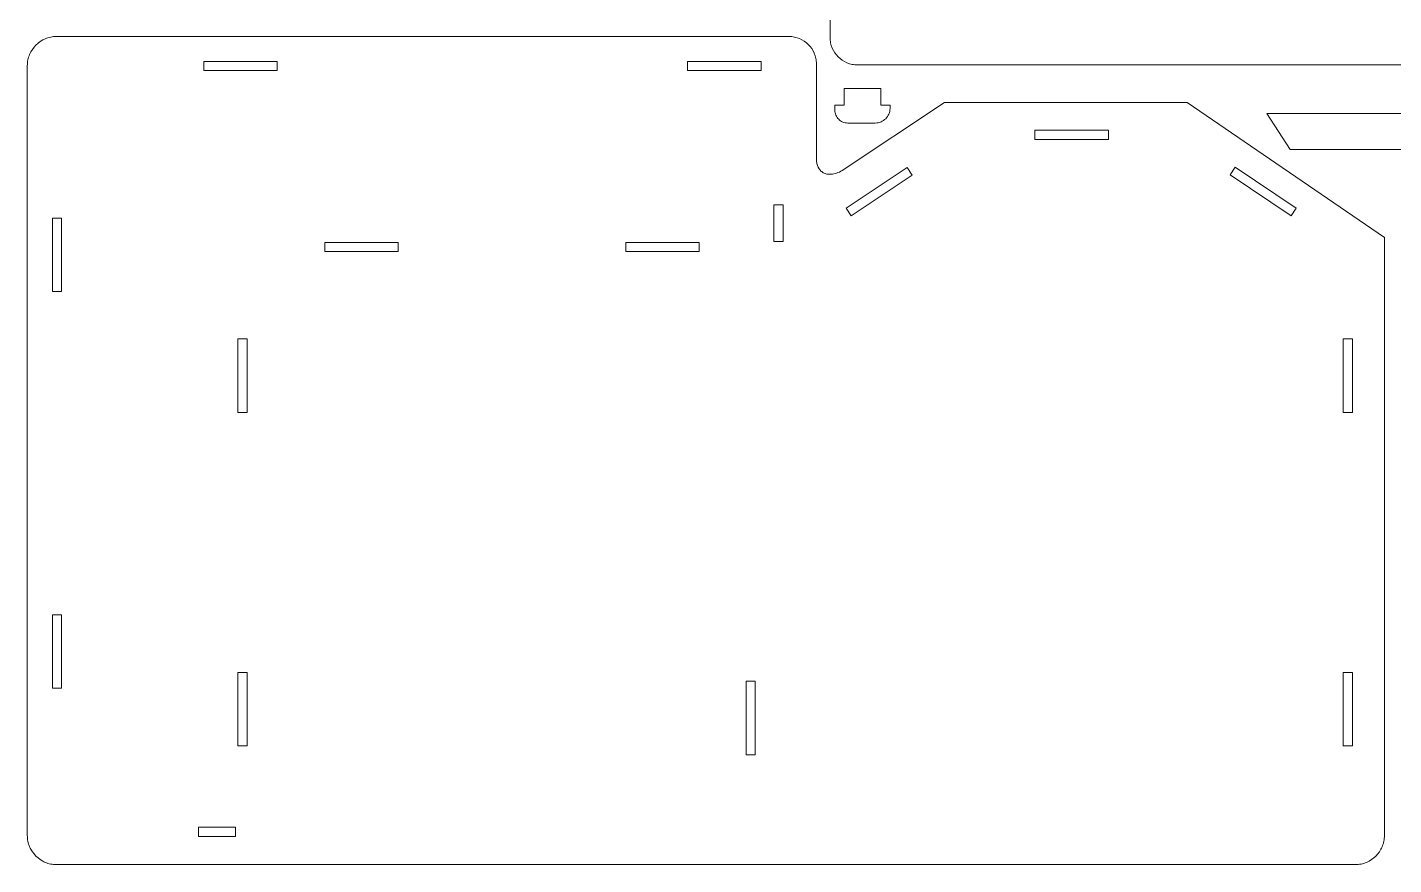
# Model space of a CAD drawing. Header units: millimetres. Extents: x -580 to 580, y -723 to 723.
# Drawn here: x -568.1 to -156.5, y -723.4 to -471.3 of the extents above; entities that cross this region are included whole.
import ezdxf

# ---------------------------------------------------------------- set-up
doc = ezdxf.new("R2010")
doc.units = ezdxf.units.MM
doc.header["$MEASUREMENT"] = 0
doc.layers.add('Camada 1', color=7, linetype='Continuous')

msp = doc.modelspace()

# ---------------------------------------------------------------- linework, layer by layer
at = {"layer": 'Camada 1', "color": 250, "lineweight": 9}
for points, knots in [([(-135.7075, -482.6087), (-135.7075, -482.6087), (-317.969, -482.6087), (-317.969, -482.6087), (-317.969, -482.6087), (-317.969, -482.6087), (-318.3943, -482.5978), (-318.3943, -482.5978), (-318.3943, -482.5978), (-318.3943, -482.5978), (-318.8142, -482.5657), (-318.8142, -482.5657), (-318.8142, -482.5657), (-318.8142, -482.5657), (-319.2282, -482.5127), (-319.2282, -482.5127), (-319.2282, -482.5127), (-319.2282, -482.5127), (-319.6356, -482.4394), (-319.6356, -482.4394), (-319.6356, -482.4394), (-319.6356, -482.4394), (-320.429, -482.2341), (-320.429, -482.2341), (-320.429, -482.2341), (-320.429, -482.2341), (-321.1903, -481.9542), (-321.1903, -481.9542), (-321.1903, -481.9542), (-321.1903, -481.9542), (-321.915, -481.6036), (-321.915, -481.6036), (-321.915, -481.6036), (-321.915, -481.6036), (-322.5991, -481.1868), (-322.5991, -481.1868), (-322.5991, -481.1868), (-322.5991, -481.1868), (-323.2383, -480.7082), (-323.2383, -480.7082), (-323.2383, -480.7082), (-323.2383, -480.7082), (-323.828, -480.1718), (-323.828, -480.1718), (-323.828, -480.1718), (-323.828, -480.1718), (-324.3646, -479.5818), (-324.3646, -479.5818), (-324.3646, -479.5818), (-324.3646, -479.5818), (-324.8433, -478.9428), (-324.8433, -478.9428), (-324.8433, -478.9428), (-324.8433, -478.9428), (-325.26, -478.2586), (-325.26, -478.2586), (-325.26, -478.2586), (-325.26, -478.2586), (-325.6105, -477.5339), (-325.6105, -477.5339), (-325.6105, -477.5339), (-325.6105, -477.5339), (-325.8905, -476.7726), (-325.8905, -476.7726), (-325.8905, -476.7726), (-325.8905, -476.7726), (-326.0958, -475.9791), (-326.0958, -475.9791), (-326.0958, -475.9791), (-326.0958, -475.9791), (-326.1691, -475.5717), (-326.1691, -475.5717), (-326.1691, -475.5717), (-326.1691, -475.5717), (-326.2221, -475.1577), (-326.2221, -475.1577), (-326.2221, -475.1577), (-326.2221, -475.1577), (-326.2543, -474.738), (-326.2543, -474.738), (-326.2543, -474.738), (-326.2543, -474.738), (-326.2651, -474.3127), (-326.2651, -474.3127), (-326.2651, -474.3127), (-326.2651, -474.3127), (-326.2651, -456.4955), (-326.2651, -456.4955), (-326.2651, -456.4955), (-326.2651, -456.4955), (-329.5891, -456.4955), (-329.5891, -456.4955), (-329.5891, -456.4955), (-329.5891, -456.4955), (-329.5891, -445.4324), (-329.5891, -445.4324), (-329.5891, -445.4324), (-329.5891, -445.4324), (-332.3545, -445.4324), (-332.3545, -445.4324), (-332.3545, -445.4324), (-332.3545, -445.4324), (-332.3545, -456.4955), (-332.3545, -456.4955), (-332.3545, -456.4955), (-332.3545, -456.4955), (-340.0918, -456.4955), (-340.0918, -456.4955), (-340.0918, -456.4955), (-340.0918, -456.4955), (-340.0918, -434.3727), (-340.0918, -434.3727), (-340.0918, -434.3727), (-340.0918, -434.3727), (-326.2651, -434.3727), (-326.2651, -434.3727), (-326.2651, -434.3727), (-326.2651, -434.3727), (-326.2651, -356.0745), (-326.2651, -356.0745), (-326.2651, -356.0745), (-326.2651, -356.0745), (-329.5891, -356.0745), (-329.5891, -356.0745), (-329.5891, -356.0745), (-329.5891, -356.0745), (-329.5891, -345.012), (-329.5891, -345.012), (-329.5891, -345.012), (-329.5891, -345.012), (-332.3545, -345.012), (-332.3545, -345.012), (-332.3545, -345.012), (-332.3545, -345.012), (-332.3545, -356.0745), (-332.3545, -356.0745), (-332.3545, -356.0745), (-332.3545, -356.0745), (-340.0918, -356.0745), (-340.0918, -356.0745), (-340.0918, -356.0745), (-340.0918, -356.0745), (-340.0918, -333.9517), (-340.0918, -333.9517), (-340.0918, -333.9517), (-340.0918, -333.9517), (-326.2651, -333.9517), (-326.2651, -333.9517), (-326.2651, -333.9517), (-326.2651, -333.9517), (-326.2651, -302.1346), (-326.2651, -302.1346), (-326.2651, -302.1346), (-326.2651, -302.1346), (-326.2543, -301.7094), (-326.2543, -301.7094), (-326.2543, -301.7094), (-326.2543, -301.7094), (-326.2221, -301.2895), (-326.2221, -301.2895), (-326.2221, -301.2895), (-326.2221, -301.2895), (-326.1691, -300.8757), (-326.1691, -300.8757), (-326.1691, -300.8757), (-326.1691, -300.8757), (-326.0958, -300.4681), (-326.0958, -300.4681), (-326.0958, -300.4681), (-326.0958, -300.4681), (-325.8905, -299.6747), (-325.8905, -299.6747), (-325.8905, -299.6747), (-325.8905, -299.6747), (-325.6105, -298.9135), (-325.6105, -298.9135), (-325.6105, -298.9135), (-325.6105, -298.9135), (-325.26, -298.1887), (-325.26, -298.1887), (-325.26, -298.1887), (-325.26, -298.1887), (-324.8433, -297.5046), (-324.8433, -297.5046), (-324.8433, -297.5046), (-324.8433, -297.5046), (-324.3646, -296.8654), (-324.3646, -296.8654), (-324.3646, -296.8654), (-324.3646, -296.8654), (-323.828, -296.2756), (-323.828, -296.2756), (-323.828, -296.2756), (-323.828, -296.2756), (-323.2383, -295.7391), (-323.2383, -295.7391), (-323.2383, -295.7391), (-323.2383, -295.7391), (-322.5991, -295.2604), (-322.5991, -295.2604), (-322.5991, -295.2604), (-322.5991, -295.2604), (-321.915, -294.8437), (-321.915, -294.8437), (-321.915, -294.8437), (-321.915, -294.8437), (-321.1903, -294.4932), (-321.1903, -294.4932), (-321.1903, -294.4932), (-321.1903, -294.4932), (-320.429, -294.2132), (-320.429, -294.2132), (-320.429, -294.2132), (-320.429, -294.2132), (-319.6356, -294.0079), (-319.6356, -294.0079), (-319.6356, -294.0079), (-319.6356, -294.0079), (-319.2282, -293.9346), (-319.2282, -293.9346), (-319.2282, -293.9346), (-319.2282, -293.9346), (-318.8142, -293.8816), (-318.8142, -293.8816), (-318.8142, -293.8816), (-318.8142, -293.8816), (-318.3943, -293.8495), (-318.3943, -293.8495), (-318.3943, -293.8495), (-318.3943, -293.8495), (-317.969, -293.8386), (-317.969, -293.8386), (-317.969, -293.8386), (-317.969, -293.8386), (49.3201, -293.8386), (49.3201, -293.8386), (49.3201, -293.8386), (49.3201, -293.8386), (49.7453, -293.8495), (49.7453, -293.8495), (49.7453, -293.8495), (49.7453, -293.8495), (50.1651, -293.8816), (50.1651, -293.8816), (50.1651, -293.8816), (50.1651, -293.8816), (50.5791, -293.9346), (50.5791, -293.9346), (50.5791, -293.9346), (50.5791, -293.9346), (50.9865, -294.0079), (50.9865, -294.0079), (50.9865, -294.0079), (50.9865, -294.0079), (51.78, -294.2132), (51.78, -294.2132), (51.78, -294.2132), (51.78, -294.2132), (52.5412, -294.4932), (52.5412, -294.4932), (52.5412, -294.4932), (52.5412, -294.4932), (53.266, -294.8437), (53.266, -294.8437), (53.266, -294.8437), (53.266, -294.8437), (53.9502, -295.2604), (53.9502, -295.2604), (53.9502, -295.2604), (53.9502, -295.2604), (54.5892, -295.7391), (54.5892, -295.7391), (54.5892, -295.7391), (54.5892, -295.7391), (55.1792, -296.2756), (55.1792, -296.2756), (55.1792, -296.2756), (55.1792, -296.2756), (55.7156, -296.8654), (55.7156, -296.8654), (55.7156, -296.8654), (55.7156, -296.8654), (56.1943, -297.5046), (56.1943, -297.5046), (56.1943, -297.5046), (56.1943, -297.5046), (56.611, -298.1887), (56.611, -298.1887), (56.611, -298.1887), (56.611, -298.1887), (56.9615, -298.9135), (56.9615, -298.9135), (56.9615, -298.9135), (56.9615, -298.9135), (57.2415, -299.6747), (57.2415, -299.6747), (57.2415, -299.6747), (57.2415, -299.6747), (57.4468, -300.4681), (57.4468, -300.4681), (57.4468, -300.4681), (57.4468, -300.4681), (57.5201, -300.8757), (57.5201, -300.8757), (57.5201, -300.8757), (57.5201, -300.8757), (57.5731, -301.2895), (57.5731, -301.2895), (57.5731, -301.2895), (57.5731, -301.2895), (57.6052, -301.7094), (57.6052, -301.7094), (57.6052, -301.7094), (57.6052, -301.7094), (57.6161, -302.1346), (57.6161, -302.1346), (57.6161, -302.1346), (57.6161, -302.1346), (57.6161, -333.9517), (57.6161, -333.9517), (57.6161, -333.9517), (57.6161, -333.9517), (68.5857, -333.9517), (68.5857, -333.9517), (68.5857, -333.9517), (68.5857, -333.9517), (68.5857, -356.0745), (68.5857, -356.0745), (68.5857, -356.0745), (68.5857, -356.0745), (57.6161, -356.0745), (57.6161, -356.0745), (57.6161, -356.0745), (57.6161, -356.0745), (57.6161, -434.3727), (57.6161, -434.3727), (57.6161, -434.3727), (57.6161, -434.3727), (68.5857, -434.3727), (68.5857, -434.3727), (68.5857, -434.3727), (68.5857, -434.3727), (68.5857, -456.4955), (68.5857, -456.4955), (68.5857, -456.4955), (68.5857, -456.4955), (57.6161, -456.4955), (57.6161, -456.4955), (57.6161, -456.4955), (57.6161, -456.4955), (57.6161, -474.3127), (57.6161, -474.3127), (57.6161, -474.3127), (57.6161, -474.3127), (57.6052, -474.738), (57.6052, -474.738), (57.6052, -474.738), (57.6052, -474.738), (57.5731, -475.1577), (57.5731, -475.1577), (57.5731, -475.1577), (57.5731, -475.1577), (57.5201, -475.5717), (57.5201, -475.5717), (57.5201, -475.5717), (57.5201, -475.5717), (57.4468, -475.9791), (57.4468, -475.9791), (57.4468, -475.9791), (57.4468, -475.9791), (57.2415, -476.7726), (57.2415, -476.7726), (57.2415, -476.7726), (57.2415, -476.7726), (56.9615, -477.5339), (56.9615, -477.5339), (56.9615, -477.5339), (56.9615, -477.5339), (56.611, -478.2586), (56.611, -478.2586), (56.611, -478.2586), (56.611, -478.2586), (56.1943, -478.9428), (56.1943, -478.9428), (56.1943, -478.9428), (56.1943, -478.9428), (55.7156, -479.5818), (55.7156, -479.5818), (55.7156, -479.5818), (55.7156, -479.5818), (55.1792, -480.1718), (55.1792, -480.1718), (55.1792, -480.1718), (55.1792, -480.1718), (54.5892, -480.7082), (54.5892, -480.7082), (54.5892, -480.7082), (54.5892, -480.7082), (53.9502, -481.1868), (53.9502, -481.1868), (53.9502, -481.1868), (53.9502, -481.1868), (53.266, -481.6036), (53.266, -481.6036), (53.266, -481.6036), (53.266, -481.6036), (52.5412, -481.9542), (52.5412, -481.9542), (52.5412, -481.9542), (52.5412, -481.9542), (51.78, -482.2341), (51.78, -482.2341), (51.78, -482.2341), (51.78, -482.2341), (50.9865, -482.4394), (50.9865, -482.4394), (50.9865, -482.4394), (50.9865, -482.4394), (50.5791, -482.5127), (50.5791, -482.5127), (50.5791, -482.5127), (50.5791, -482.5127), (50.1651, -482.5657), (50.1651, -482.5657), (50.1651, -482.5657), (50.1651, -482.5657), (49.7453, -482.5978), (49.7453, -482.5978), (49.7453, -482.5978), (49.7453, -482.5978), (49.3201, -482.6087), (49.3201, -482.6087), (49.3201, -482.6087), (49.3201, -482.6087), (-135.7075, -482.6087), (-135.7075, -482.6087), (-135.7075, -482.6087), (-135.7075, -482.6087), (-135.7075, -482.6087), (-135.7075, -482.6087)], [0, 0, 0, 0, 0.00900901, 0.00900901, 0.00900901, 0.00900901, 0.01801802, 0.01801802, 0.01801802, 0.01801802, 0.02702703, 0.02702703, 0.02702703, 0.02702703, 0.03603604, 0.03603604, 0.03603604, 0.03603604, 0.04504505, 0.04504505, 0.04504505, 0.04504505, 0.05405405, 0.05405405, 0.05405405, 0.05405405, 0.06306306, 0.06306306, 0.06306306, 0.06306306, 0.07207207, 0.07207207, 0.07207207, 0.07207207, 0.08108108, 0.08108108, 0.08108108, 0.08108108, 0.09009009, 0.09009009, 0.09009009, 0.09009009, 0.0990991, 0.0990991, 0.0990991, 0.0990991, 0.10810811, 0.10810811, 0.10810811, 0.10810811, 0.11711712, 0.11711712, 0.11711712, 0.11711712, 0.12612613, 0.12612613, 0.12612613, 0.12612613, 0.13513514, 0.13513514, 0.13513514, 0.13513514, 0.14414414, 0.14414414, 0.14414414, 0.14414414, 0.15315315, 0.15315315, 0.15315315, 0.15315315, 0.16216216, 0.16216216, 0.16216216, 0.16216216, 0.17117117, 0.17117117, 0.17117117, 0.17117117, 0.18018018, 0.18018018, 0.18018018, 0.18018018, 0.18918919, 0.18918919, 0.18918919, 0.18918919, 0.1981982, 0.1981982, 0.1981982, 0.1981982, 0.20720721, 0.20720721, 0.20720721, 0.20720721, 0.21621622, 0.21621622, 0.21621622, 0.21621622, 0.22522523, 0.22522523, 0.22522523, 0.22522523, 0.23423423, 0.23423423, 0.23423423, 0.23423423, 0.24324324, 0.24324324, 0.24324324, 0.24324324, 0.25225225, 0.25225225, 0.25225225, 0.25225225, 0.26126126, 0.26126126, 0.26126126, 0.26126126, 0.27027027, 0.27027027, 0.27027027, 0.27027027, 0.27927928, 0.27927928, 0.27927928, 0.27927928, 0.28828829, 0.28828829, 0.28828829, 0.28828829, 0.2972973, 0.2972973, 0.2972973, 0.2972973, 0.30630631, 0.30630631, 0.30630631, 0.30630631, 0.31531532, 0.31531532, 0.31531532, 0.31531532, 0.32432432, 0.32432432, 0.32432432, 0.32432432, 0.33333333, 0.33333333, 0.33333333, 0.33333333, 0.34234234, 0.34234234, 0.34234234, 0.34234234, 0.35135135, 0.35135135, 0.35135135, 0.35135135, 0.36036036, 0.36036036, 0.36036036, 0.36036036, 0.36936937, 0.36936937, 0.36936937, 0.36936937, 0.37837838, 0.37837838, 0.37837838, 0.37837838, 0.38738739, 0.38738739, 0.38738739, 0.38738739, 0.3963964, 0.3963964, 0.3963964, 0.3963964, 0.40540541, 0.40540541, 0.40540541, 0.40540541, 0.41441441, 0.41441441, 0.41441441, 0.41441441, 0.42342342, 0.42342342, 0.42342342, 0.42342342, 0.43243243, 0.43243243, 0.43243243, 0.43243243, 0.44144144, 0.44144144, 0.44144144, 0.44144144, 0.45045045, 0.45045045, 0.45045045, 0.45045045, 0.45945946, 0.45945946, 0.45945946, 0.45945946, 0.46846847, 0.46846847, 0.46846847, 0.46846847, 0.47747748, 0.47747748, 0.47747748, 0.47747748, 0.48648649, 0.48648649, 0.48648649, 0.48648649, 0.4954955, 0.4954955, 0.4954955, 0.4954955, 0.5045045, 0.5045045, 0.5045045, 0.5045045, 0.51351351, 0.51351351, 0.51351351, 0.51351351, 0.52252252, 0.52252252, 0.52252252, 0.52252252, 0.53153153, 0.53153153, 0.53153153, 0.53153153, 0.54054054, 0.54054054, 0.54054054, 0.54054054, 0.54954955, 0.54954955, 0.54954955, 0.54954955, 0.55855856, 0.55855856, 0.55855856, 0.55855856, 0.56756757, 0.56756757, 0.56756757, 0.56756757, 0.57657658, 0.57657658, 0.57657658, 0.57657658, 0.58558559, 0.58558559, 0.58558559, 0.58558559, 0.59459459, 0.59459459, 0.59459459, 0.59459459, 0.6036036, 0.6036036, 0.6036036, 0.6036036, 0.61261261, 0.61261261, 0.61261261, 0.61261261, 0.62162162, 0.62162162, 0.62162162, 0.62162162, 0.63063063, 0.63063063, 0.63063063, 0.63063063, 0.63963964, 0.63963964, 0.63963964, 0.63963964, 0.64864865, 0.64864865, 0.64864865, 0.64864865, 0.65765766, 0.65765766, 0.65765766, 0.65765766, 0.66666667, 0.66666667, 0.66666667, 0.66666667, 0.67567568, 0.67567568, 0.67567568, 0.67567568, 0.68468468, 0.68468468, 0.68468468, 0.68468468, 0.69369369, 0.69369369, 0.69369369, 0.69369369, 0.7027027, 0.7027027, 0.7027027, 0.7027027, 0.71171171, 0.71171171, 0.71171171, 0.71171171, 0.72072072, 0.72072072, 0.72072072, 0.72072072, 0.72972973, 0.72972973, 0.72972973, 0.72972973, 0.73873874, 0.73873874, 0.73873874, 0.73873874, 0.74774775, 0.74774775, 0.74774775, 0.74774775, 0.75675676, 0.75675676, 0.75675676, 0.75675676, 0.76576577, 0.76576577, 0.76576577, 0.76576577, 0.77477477, 0.77477477, 0.77477477, 0.77477477, 0.78378378, 0.78378378, 0.78378378, 0.78378378, 0.79279279, 0.79279279, 0.79279279, 0.79279279, 0.8018018, 0.8018018, 0.8018018, 0.8018018, 0.81081081, 0.81081081, 0.81081081, 0.81081081, 0.81981982, 0.81981982, 0.81981982, 0.81981982, 0.82882883, 0.82882883, 0.82882883, 0.82882883, 0.83783784, 0.83783784, 0.83783784, 0.83783784, 0.84684685, 0.84684685, 0.84684685, 0.84684685, 0.85585586, 0.85585586, 0.85585586, 0.85585586, 0.86486486, 0.86486486, 0.86486486, 0.86486486, 0.87387387, 0.87387387, 0.87387387, 0.87387387, 0.88288288, 0.88288288, 0.88288288, 0.88288288, 0.89189189, 0.89189189, 0.89189189, 0.89189189, 0.9009009, 0.9009009, 0.9009009, 0.9009009, 0.90990991, 0.90990991, 0.90990991, 0.90990991, 0.91891892, 0.91891892, 0.91891892, 0.91891892, 0.92792793, 0.92792793, 0.92792793, 0.92792793, 0.93693694, 0.93693694, 0.93693694, 0.93693694, 0.94594595, 0.94594595, 0.94594595, 0.94594595, 0.95495495, 0.95495495, 0.95495495, 0.95495495, 0.96396396, 0.96396396, 0.96396396, 0.96396396, 0.97297297, 0.97297297, 0.97297297, 0.97297297, 0.98198198, 0.98198198, 0.98198198, 0.98198198, 1, 1, 1, 1]), ([(-291.8488, -493.9055), (-291.8488, -493.9055), (-218.682, -493.9055), (-218.682, -493.9055), (-218.682, -493.9055), (-218.682, -493.9055), (-159.2955, -534.5491), (-159.2955, -534.5491), (-159.2955, -534.5491), (-159.2955, -534.5491), (-159.2955, -714.5885), (-159.2955, -714.5885), (-159.2955, -714.5885), (-159.2955, -714.5885), (-159.307, -715.0405), (-159.307, -715.0405), (-159.307, -715.0405), (-159.307, -715.0405), (-159.3412, -715.4868), (-159.3412, -715.4868), (-159.3412, -715.4868), (-159.3412, -715.4868), (-159.3976, -715.9267), (-159.3976, -715.9267), (-159.3976, -715.9267), (-159.3976, -715.9267), (-159.4755, -716.3599), (-159.4755, -716.3599), (-159.4755, -716.3599), (-159.4755, -716.3599), (-159.5744, -716.7856), (-159.5744, -716.7856), (-159.5744, -716.7856), (-159.5744, -716.7856), (-159.6937, -717.2032), (-159.6937, -717.2032), (-159.6937, -717.2032), (-159.6937, -717.2032), (-159.8329, -717.6124), (-159.8329, -717.6124), (-159.8329, -717.6124), (-159.8329, -717.6124), (-159.9914, -718.0124), (-159.9914, -718.0124), (-159.9914, -718.0124), (-159.9914, -718.0124), (-160.1685, -718.4027), (-160.1685, -718.4027), (-160.1685, -718.4027), (-160.1685, -718.4027), (-160.364, -718.7828), (-160.364, -718.7828), (-160.364, -718.7828), (-160.364, -718.7828), (-160.8069, -719.5099), (-160.8069, -719.5099), (-160.8069, -719.5099), (-160.8069, -719.5099), (-161.3158, -720.1892), (-161.3158, -720.1892), (-161.3158, -720.1892), (-161.3158, -720.1892), (-161.886, -720.8163), (-161.886, -720.8163), (-161.886, -720.8163), (-161.886, -720.8163), (-162.513, -721.3865), (-162.513, -721.3865), (-162.513, -721.3865), (-162.513, -721.3865), (-163.1924, -721.8954), (-163.1924, -721.8954), (-163.1924, -721.8954), (-163.1924, -721.8954), (-163.9196, -722.3383), (-163.9196, -722.3383), (-163.9196, -722.3383), (-163.9196, -722.3383), (-164.2997, -722.5336), (-164.2997, -722.5336), (-164.2997, -722.5336), (-164.2997, -722.5336), (-164.6901, -722.7109), (-164.6901, -722.7109), (-164.6901, -722.7109), (-164.6901, -722.7109), (-165.09, -722.8693), (-165.09, -722.8693), (-165.09, -722.8693), (-165.09, -722.8693), (-165.4992, -723.0085), (-165.4992, -723.0085), (-165.4992, -723.0085), (-165.4992, -723.0085), (-165.917, -723.1278), (-165.917, -723.1278), (-165.917, -723.1278), (-165.917, -723.1278), (-166.3427, -723.2267), (-166.3427, -723.2267), (-166.3427, -723.2267), (-166.3427, -723.2267), (-166.7759, -723.3046), (-166.7759, -723.3046), (-166.7759, -723.3046), (-166.7759, -723.3046), (-167.2158, -723.3609), (-167.2158, -723.3609), (-167.2158, -723.3609), (-167.2158, -723.3609), (-167.6622, -723.3951), (-167.6622, -723.3951), (-167.6622, -723.3951), (-167.6622, -723.3951), (-168.1142, -723.4066), (-168.1142, -723.4066), (-168.1142, -723.4066), (-168.1142, -723.4066), (-559.235, -723.4066), (-559.235, -723.4066), (-559.235, -723.4066), (-559.235, -723.4066), (-559.6871, -723.3951), (-559.6871, -723.3951), (-559.6871, -723.3951), (-559.6871, -723.3951), (-560.1334, -723.3609), (-560.1334, -723.3609), (-560.1334, -723.3609), (-560.1334, -723.3609), (-560.5734, -723.3046), (-560.5734, -723.3046), (-560.5734, -723.3046), (-560.5734, -723.3046), (-561.0067, -723.2267), (-561.0067, -723.2267), (-561.0067, -723.2267), (-561.0067, -723.2267), (-561.4323, -723.1278), (-561.4323, -723.1278), (-561.4323, -723.1278), (-561.4323, -723.1278), (-561.8501, -723.0085), (-561.8501, -723.0085), (-561.8501, -723.0085), (-561.8501, -723.0085), (-562.2592, -722.8693), (-562.2592, -722.8693), (-562.2592, -722.8693), (-562.2592, -722.8693), (-562.6593, -722.7109), (-562.6593, -722.7109), (-562.6593, -722.7109), (-562.6593, -722.7109), (-563.0496, -722.5336), (-563.0496, -722.5336), (-563.0496, -722.5336), (-563.0496, -722.5336), (-563.4297, -722.3383), (-563.4297, -722.3383), (-563.4297, -722.3383), (-563.4297, -722.3383), (-564.1569, -721.8954), (-564.1569, -721.8954), (-564.1569, -721.8954), (-564.1569, -721.8954), (-564.8363, -721.3865), (-564.8363, -721.3865), (-564.8363, -721.3865), (-564.8363, -721.3865), (-565.4633, -720.8163), (-565.4633, -720.8163), (-565.4633, -720.8163), (-565.4633, -720.8163), (-566.0336, -720.1892), (-566.0336, -720.1892), (-566.0336, -720.1892), (-566.0336, -720.1892), (-566.5424, -719.5099), (-566.5424, -719.5099), (-566.5424, -719.5099), (-566.5424, -719.5099), (-566.9854, -718.7828), (-566.9854, -718.7828), (-566.9854, -718.7828), (-566.9854, -718.7828), (-567.1808, -718.4027), (-567.1808, -718.4027), (-567.1808, -718.4027), (-567.1808, -718.4027), (-567.3579, -718.0124), (-567.3579, -718.0124), (-567.3579, -718.0124), (-567.3579, -718.0124), (-567.5165, -717.6124), (-567.5165, -717.6124), (-567.5165, -717.6124), (-567.5165, -717.6124), (-567.6556, -717.2032), (-567.6556, -717.2032), (-567.6556, -717.2032), (-567.6556, -717.2032), (-567.7749, -716.7856), (-567.7749, -716.7856), (-567.7749, -716.7856), (-567.7749, -716.7856), (-567.8739, -716.3599), (-567.8739, -716.3599), (-567.8739, -716.3599), (-567.8739, -716.3599), (-567.9517, -715.9267), (-567.9517, -715.9267), (-567.9517, -715.9267), (-567.9517, -715.9267), (-568.0081, -715.4868), (-568.0081, -715.4868), (-568.0081, -715.4868), (-568.0081, -715.4868), (-568.0423, -715.0405), (-568.0423, -715.0405), (-568.0423, -715.0405), (-568.0423, -715.0405), (-568.0538, -714.5885), (-568.0538, -714.5885), (-568.0538, -714.5885), (-568.0538, -714.5885), (-568.0538, -482.8481), (-568.0538, -482.8481), (-568.0538, -482.8481), (-568.0538, -482.8481), (-568.0423, -482.3961), (-568.0423, -482.3961), (-568.0423, -482.3961), (-568.0423, -482.3961), (-568.0081, -481.9496), (-568.0081, -481.9496), (-568.0081, -481.9496), (-568.0081, -481.9496), (-567.9517, -481.5095), (-567.9517, -481.5095), (-567.9517, -481.5095), (-567.9517, -481.5095), (-567.8739, -481.0764), (-567.8739, -481.0764), (-567.8739, -481.0764), (-567.8739, -481.0764), (-567.7749, -480.6507), (-567.7749, -480.6507), (-567.7749, -480.6507), (-567.7749, -480.6507), (-567.6556, -480.2329), (-567.6556, -480.2329), (-567.6556, -480.2329), (-567.6556, -480.2329), (-567.5165, -479.8237), (-567.5165, -479.8237), (-567.5165, -479.8237), (-567.5165, -479.8237), (-567.3579, -479.4236), (-567.3579, -479.4236), (-567.3579, -479.4236), (-567.3579, -479.4236), (-567.1808, -479.0332), (-567.1808, -479.0332), (-567.1808, -479.0332), (-567.1808, -479.0332), (-566.9854, -478.6532), (-566.9854, -478.6532), (-566.9854, -478.6532), (-566.9854, -478.6532), (-566.5424, -477.9259), (-566.5424, -477.9259), (-566.5424, -477.9259), (-566.5424, -477.9259), (-566.0336, -477.2465), (-566.0336, -477.2465), (-566.0336, -477.2465), (-566.0336, -477.2465), (-565.4633, -476.6194), (-565.4633, -476.6194), (-565.4633, -476.6194), (-565.4633, -476.6194), (-564.8363, -476.0491), (-564.8363, -476.0491), (-564.8363, -476.0491), (-564.8363, -476.0491), (-564.1569, -475.5403), (-564.1569, -475.5403), (-564.1569, -475.5403), (-564.1569, -475.5403), (-563.4297, -475.0973), (-563.4297, -475.0973), (-563.4297, -475.0973), (-563.4297, -475.0973), (-563.0496, -474.902), (-563.0496, -474.902), (-563.0496, -474.902), (-563.0496, -474.902), (-562.6593, -474.7247), (-562.6593, -474.7247), (-562.6593, -474.7247), (-562.6593, -474.7247), (-562.2592, -474.5662), (-562.2592, -474.5662), (-562.2592, -474.5662), (-562.2592, -474.5662), (-561.8501, -474.427), (-561.8501, -474.427), (-561.8501, -474.427), (-561.8501, -474.427), (-561.4323, -474.3078), (-561.4323, -474.3078), (-561.4323, -474.3078), (-561.4323, -474.3078), (-561.0067, -474.2089), (-561.0067, -474.2089), (-561.0067, -474.2089), (-561.0067, -474.2089), (-560.5734, -474.131), (-560.5734, -474.131), (-560.5734, -474.131), (-560.5734, -474.131), (-560.1334, -474.0747), (-560.1334, -474.0747), (-560.1334, -474.0747), (-560.1334, -474.0747), (-559.6871, -474.0404), (-559.6871, -474.0404), (-559.6871, -474.0404), (-559.6871, -474.0404), (-559.235, -474.0287), (-559.235, -474.0287), (-559.235, -474.0287), (-559.235, -474.0287), (-338.6789, -474.0287), (-338.6789, -474.0287), (-338.6789, -474.0287), (-338.6789, -474.0287), (-338.2537, -474.0397), (-338.2537, -474.0397), (-338.2537, -474.0397), (-338.2537, -474.0397), (-337.8338, -474.0719), (-337.8338, -474.0719), (-337.8338, -474.0719), (-337.8338, -474.0719), (-337.4198, -474.1249), (-337.4198, -474.1249), (-337.4198, -474.1249), (-337.4198, -474.1249), (-337.0123, -474.1982), (-337.0123, -474.1982), (-337.0123, -474.1982), (-337.0123, -474.1982), (-336.2189, -474.4035), (-336.2189, -474.4035), (-336.2189, -474.4035), (-336.2189, -474.4035), (-335.4576, -474.6835), (-335.4576, -474.6835), (-335.4576, -474.6835), (-335.4576, -474.6835), (-334.7329, -475.034), (-334.7329, -475.034), (-334.7329, -475.034), (-334.7329, -475.034), (-334.0489, -475.4507), (-334.0489, -475.4507), (-334.0489, -475.4507), (-334.0489, -475.4507), (-333.4097, -475.9294), (-333.4097, -475.9294), (-333.4097, -475.9294), (-333.4097, -475.9294), (-332.8199, -476.4659), (-332.8199, -476.4659), (-332.8199, -476.4659), (-332.8199, -476.4659), (-332.2834, -477.0557), (-332.2834, -477.0557), (-332.2834, -477.0557), (-332.2834, -477.0557), (-331.8047, -477.6949), (-331.8047, -477.6949), (-331.8047, -477.6949), (-331.8047, -477.6949), (-331.388, -478.3788), (-331.388, -478.3788), (-331.388, -478.3788), (-331.388, -478.3788), (-331.0375, -479.1037), (-331.0375, -479.1037), (-331.0375, -479.1037), (-331.0375, -479.1037), (-330.7575, -479.865), (-330.7575, -479.865), (-330.7575, -479.865), (-330.7575, -479.865), (-330.5522, -480.6584), (-330.5522, -480.6584), (-330.5522, -480.6584), (-330.5522, -480.6584), (-330.4789, -481.0659), (-330.4789, -481.0659), (-330.4789, -481.0659), (-330.4789, -481.0659), (-330.4259, -481.4798), (-330.4259, -481.4798), (-330.4259, -481.4798), (-330.4259, -481.4798), (-330.3937, -481.8997), (-330.3937, -481.8997), (-330.3937, -481.8997), (-330.3937, -481.8997), (-330.3829, -482.3248), (-330.3829, -482.3248), (-330.3829, -482.3248), (-330.3829, -482.3248), (-330.3829, -510.9773), (-330.3829, -510.9773), (-330.3829, -510.9773), (-330.3829, -510.9773), (-330.3494, -511.6301), (-330.3494, -511.6301), (-330.3494, -511.6301), (-330.3494, -511.6301), (-330.2487, -512.2548), (-330.2487, -512.2548), (-330.2487, -512.2548), (-330.2487, -512.2548), (-330.0823, -512.8449), (-330.0823, -512.8449), (-330.0823, -512.8449), (-330.0823, -512.8449), (-329.8514, -513.3939), (-329.8514, -513.3939), (-329.8514, -513.3939), (-329.8514, -513.3939), (-329.5577, -513.8951), (-329.5577, -513.8951), (-329.5577, -513.8951), (-329.5577, -513.8951), (-329.3876, -514.1259), (-329.3876, -514.1259), (-329.3876, -514.1259), (-329.3876, -514.1259), (-329.2023, -514.3422), (-329.2023, -514.3422), (-329.2023, -514.3422), (-329.2023, -514.3422), (-329.002, -514.5435), (-329.002, -514.5435), (-329.002, -514.5435), (-329.002, -514.5435), (-328.787, -514.7286), (-328.787, -514.7286), (-328.787, -514.7286), (-328.787, -514.7286), (-328.5572, -514.897), (-328.5572, -514.897), (-328.5572, -514.897), (-328.5572, -514.897), (-328.3129, -515.0476), (-328.3129, -515.0476), (-328.3129, -515.0476), (-328.3129, -515.0476), (-328.0542, -515.1799), (-328.0542, -515.1799), (-328.0542, -515.1799), (-328.0542, -515.1799), (-327.7815, -515.2928), (-327.7815, -515.2928), (-327.7815, -515.2928), (-327.7815, -515.2928), (-327.4948, -515.3857), (-327.4948, -515.3857), (-327.4948, -515.3857), (-327.4948, -515.3857), (-327.1943, -515.4577), (-327.1943, -515.4577), (-327.1943, -515.4577), (-327.1943, -515.4577), (-326.8803, -515.5078), (-326.8803, -515.5078), (-326.8803, -515.5078), (-326.8803, -515.5078), (-326.5528, -515.5356), (-326.5528, -515.5356), (-326.5528, -515.5356), (-326.5528, -515.5356), (-326.2121, -515.5399), (-326.2121, -515.5399), (-326.2121, -515.5399), (-326.2121, -515.5399), (-325.8582, -515.52), (-325.8582, -515.52), (-325.8582, -515.52), (-325.8582, -515.52), (-325.4915, -515.4751), (-325.4915, -515.4751), (-325.4915, -515.4751), (-325.4915, -515.4751), (-325.112, -515.4045), (-325.112, -515.4045), (-325.112, -515.4045), (-325.112, -515.4045), (-324.7201, -515.3072), (-324.7201, -515.3072), (-324.7201, -515.3072), (-324.7201, -515.3072), (-324.3157, -515.1824), (-324.3157, -515.1824), (-324.3157, -515.1824), (-324.3157, -515.1824), (-323.8993, -515.0293), (-323.8993, -515.0293), (-323.8993, -515.0293), (-323.8993, -515.0293), (-323.4708, -514.8473), (-323.4708, -514.8473), (-323.4708, -514.8473), (-323.4708, -514.8473), (-323.0304, -514.6353), (-323.0304, -514.6353), (-323.0304, -514.6353), (-323.0304, -514.6353), (-322.5785, -514.3925), (-322.5785, -514.3925), (-322.5785, -514.3925), (-322.5785, -514.3925), (-291.8488, -493.9055), (-291.8488, -493.9055), (-291.8488, -493.9055), (-291.8488, -493.9055), (-291.8488, -493.9055), (-291.8488, -493.9055)], [0, 0, 0, 0, 0.00740741, 0.00740741, 0.00740741, 0.00740741, 0.01481481, 0.01481481, 0.01481481, 0.01481481, 0.02222222, 0.02222222, 0.02222222, 0.02222222, 0.02962963, 0.02962963, 0.02962963, 0.02962963, 0.03703704, 0.03703704, 0.03703704, 0.03703704, 0.04444444, 0.04444444, 0.04444444, 0.04444444, 0.05185185, 0.05185185, 0.05185185, 0.05185185, 0.05925926, 0.05925926, 0.05925926, 0.05925926, 0.06666667, 0.06666667, 0.06666667, 0.06666667, 0.07407407, 0.07407407, 0.07407407, 0.07407407, 0.08148148, 0.08148148, 0.08148148, 0.08148148, 0.08888889, 0.08888889, 0.08888889, 0.08888889, 0.0962963, 0.0962963, 0.0962963, 0.0962963, 0.1037037, 0.1037037, 0.1037037, 0.1037037, 0.11111111, 0.11111111, 0.11111111, 0.11111111, 0.11851852, 0.11851852, 0.11851852, 0.11851852, 0.12592593, 0.12592593, 0.12592593, 0.12592593, 0.13333333, 0.13333333, 0.13333333, 0.13333333, 0.14074074, 0.14074074, 0.14074074, 0.14074074, 0.14814815, 0.14814815, 0.14814815, 0.14814815, 0.15555556, 0.15555556, 0.15555556, 0.15555556, 0.16296296, 0.16296296, 0.16296296, 0.16296296, 0.17037037, 0.17037037, 0.17037037, 0.17037037, 0.17777778, 0.17777778, 0.17777778, 0.17777778, 0.18518519, 0.18518519, 0.18518519, 0.18518519, 0.19259259, 0.19259259, 0.19259259, 0.19259259, 0.2, 0.2, 0.2, 0.2, 0.20740741, 0.20740741, 0.20740741, 0.20740741, 0.21481481, 0.21481481, 0.21481481, 0.21481481, 0.22222222, 0.22222222, 0.22222222, 0.22222222, 0.22962963, 0.22962963, 0.22962963, 0.22962963, 0.23703704, 0.23703704, 0.23703704, 0.23703704, 0.24444444, 0.24444444, 0.24444444, 0.24444444, 0.25185185, 0.25185185, 0.25185185, 0.25185185, 0.25925926, 0.25925926, 0.25925926, 0.25925926, 0.26666667, 0.26666667, 0.26666667, 0.26666667, 0.27407407, 0.27407407, 0.27407407, 0.27407407, 0.28148148, 0.28148148, 0.28148148, 0.28148148, 0.28888889, 0.28888889, 0.28888889, 0.28888889, 0.2962963, 0.2962963, 0.2962963, 0.2962963, 0.3037037, 0.3037037, 0.3037037, 0.3037037, 0.31111111, 0.31111111, 0.31111111, 0.31111111, 0.31851852, 0.31851852, 0.31851852, 0.31851852, 0.32592593, 0.32592593, 0.32592593, 0.32592593, 0.33333333, 0.33333333, 0.33333333, 0.33333333, 0.34074074, 0.34074074, 0.34074074, 0.34074074, 0.34814815, 0.34814815, 0.34814815, 0.34814815, 0.35555556, 0.35555556, 0.35555556, 0.35555556, 0.36296296, 0.36296296, 0.36296296, 0.36296296, 0.37037037, 0.37037037, 0.37037037, 0.37037037, 0.37777778, 0.37777778, 0.37777778, 0.37777778, 0.38518519, 0.38518519, 0.38518519, 0.38518519, 0.39259259, 0.39259259, 0.39259259, 0.39259259, 0.4, 0.4, 0.4, 0.4, 0.40740741, 0.40740741, 0.40740741, 0.40740741, 0.41481481, 0.41481481, 0.41481481, 0.41481481, 0.42222222, 0.42222222, 0.42222222, 0.42222222, 0.42962963, 0.42962963, 0.42962963, 0.42962963, 0.43703704, 0.43703704, 0.43703704, 0.43703704, 0.44444444, 0.44444444, 0.44444444, 0.44444444, 0.45185185, 0.45185185, 0.45185185, 0.45185185, 0.45925926, 0.45925926, 0.45925926, 0.45925926, 0.46666667, 0.46666667, 0.46666667, 0.46666667, 0.47407407, 0.47407407, 0.47407407, 0.47407407, 0.48148148, 0.48148148, 0.48148148, 0.48148148, 0.48888889, 0.48888889, 0.48888889, 0.48888889, 0.4962963, 0.4962963, 0.4962963, 0.4962963, 0.5037037, 0.5037037, 0.5037037, 0.5037037, 0.51111111, 0.51111111, 0.51111111, 0.51111111, 0.51851852, 0.51851852, 0.51851852, 0.51851852, 0.52592593, 0.52592593, 0.52592593, 0.52592593, 0.53333333, 0.53333333, 0.53333333, 0.53333333, 0.54074074, 0.54074074, 0.54074074, 0.54074074, 0.54814815, 0.54814815, 0.54814815, 0.54814815, 0.55555556, 0.55555556, 0.55555556, 0.55555556, 0.56296296, 0.56296296, 0.56296296, 0.56296296, 0.57037037, 0.57037037, 0.57037037, 0.57037037, 0.57777778, 0.57777778, 0.57777778, 0.57777778, 0.58518519, 0.58518519, 0.58518519, 0.58518519, 0.59259259, 0.59259259, 0.59259259, 0.59259259, 0.6, 0.6, 0.6, 0.6, 0.60740741, 0.60740741, 0.60740741, 0.60740741, 0.61481481, 0.61481481, 0.61481481, 0.61481481, 0.62222222, 0.62222222, 0.62222222, 0.62222222, 0.62962963, 0.62962963, 0.62962963, 0.62962963, 0.63703704, 0.63703704, 0.63703704, 0.63703704, 0.64444444, 0.64444444, 0.64444444, 0.64444444, 0.65185185, 0.65185185, 0.65185185, 0.65185185, 0.65925926, 0.65925926, 0.65925926, 0.65925926, 0.66666667, 0.66666667, 0.66666667, 0.66666667, 0.67407407, 0.67407407, 0.67407407, 0.67407407, 0.68148148, 0.68148148, 0.68148148, 0.68148148, 0.68888889, 0.68888889, 0.68888889, 0.68888889, 0.6962963, 0.6962963, 0.6962963, 0.6962963, 0.7037037, 0.7037037, 0.7037037, 0.7037037, 0.71111111, 0.71111111, 0.71111111, 0.71111111, 0.71851852, 0.71851852, 0.71851852, 0.71851852, 0.72592593, 0.72592593, 0.72592593, 0.72592593, 0.73333333, 0.73333333, 0.73333333, 0.73333333, 0.74074074, 0.74074074, 0.74074074, 0.74074074, 0.74814815, 0.74814815, 0.74814815, 0.74814815, 0.75555556, 0.75555556, 0.75555556, 0.75555556, 0.76296296, 0.76296296, 0.76296296, 0.76296296, 0.77037037, 0.77037037, 0.77037037, 0.77037037, 0.77777778, 0.77777778, 0.77777778, 0.77777778, 0.78518519, 0.78518519, 0.78518519, 0.78518519, 0.79259259, 0.79259259, 0.79259259, 0.79259259, 0.8, 0.8, 0.8, 0.8, 0.80740741, 0.80740741, 0.80740741, 0.80740741, 0.81481481, 0.81481481, 0.81481481, 0.81481481, 0.82222222, 0.82222222, 0.82222222, 0.82222222, 0.82962963, 0.82962963, 0.82962963, 0.82962963, 0.83703704, 0.83703704, 0.83703704, 0.83703704, 0.84444444, 0.84444444, 0.84444444, 0.84444444, 0.85185185, 0.85185185, 0.85185185, 0.85185185, 0.85925926, 0.85925926, 0.85925926, 0.85925926, 0.86666667, 0.86666667, 0.86666667, 0.86666667, 0.87407407, 0.87407407, 0.87407407, 0.87407407, 0.88148148, 0.88148148, 0.88148148, 0.88148148, 0.88888889, 0.88888889, 0.88888889, 0.88888889, 0.8962963, 0.8962963, 0.8962963, 0.8962963, 0.9037037, 0.9037037, 0.9037037, 0.9037037, 0.91111111, 0.91111111, 0.91111111, 0.91111111, 0.91851852, 0.91851852, 0.91851852, 0.91851852, 0.92592593, 0.92592593, 0.92592593, 0.92592593, 0.93333333, 0.93333333, 0.93333333, 0.93333333, 0.94074074, 0.94074074, 0.94074074, 0.94074074, 0.94814815, 0.94814815, 0.94814815, 0.94814815, 0.95555556, 0.95555556, 0.95555556, 0.95555556, 0.96296296, 0.96296296, 0.96296296, 0.96296296, 0.97037037, 0.97037037, 0.97037037, 0.97037037, 0.97777778, 0.97777778, 0.97777778, 0.97777778, 0.98518519, 0.98518519, 0.98518519, 0.98518519, 1, 1, 1, 1])]:
    msp.add_open_spline(points, degree=3, knots=knots, dxfattribs=at)
at = {"layer": 'Camada 1', "color": 240, "lineweight": 9}
for points, knots in [([(-514.8921, -484.3088), (-514.8921, -484.3088), (-492.7693, -484.3088), (-492.7693, -484.3088), (-492.7693, -484.3088), (-492.7693, -484.3088), (-492.7693, -481.5434), (-492.7693, -481.5434), (-492.7693, -481.5434), (-492.7693, -481.5434), (-514.8921, -481.5434), (-514.8921, -481.5434), (-514.8921, -481.5434), (-514.8921, -481.5434), (-514.8921, -484.3088), (-514.8921, -484.3088), (-514.8921, -484.3088), (-514.8921, -484.3088), (-514.8921, -484.3088), (-514.8921, -484.3088)], [0, 0, 0, 0, 0.16666667, 0.16666667, 0.16666667, 0.16666667, 0.33333333, 0.33333333, 0.33333333, 0.33333333, 0.5, 0.5, 0.5, 0.5, 0.66666667, 0.66666667, 0.66666667, 0.66666667, 1, 1, 1, 1]), ([(-369.1907, -484.3088), (-369.1907, -484.3088), (-347.0679, -484.3088), (-347.0679, -484.3088), (-347.0679, -484.3088), (-347.0679, -484.3088), (-347.0679, -481.5434), (-347.0679, -481.5434), (-347.0679, -481.5434), (-347.0679, -481.5434), (-369.1907, -481.5434), (-369.1907, -481.5434), (-369.1907, -481.5434), (-369.1907, -481.5434), (-369.1907, -484.3088), (-369.1907, -484.3088), (-369.1907, -484.3088), (-369.1907, -484.3088), (-369.1907, -484.3088), (-369.1907, -484.3088)], [0, 0, 0, 0, 0.16666667, 0.16666667, 0.16666667, 0.16666667, 0.33333333, 0.33333333, 0.33333333, 0.33333333, 0.5, 0.5, 0.5, 0.5, 0.66666667, 0.66666667, 0.66666667, 0.66666667, 1, 1, 1, 1]), ([(-308.2141, -495.675), (-308.2141, -495.675), (-308.2371, -496.1257), (-308.2371, -496.1257), (-308.2371, -496.1257), (-308.2371, -496.1257), (-308.3045, -496.5638), (-308.3045, -496.5638), (-308.3045, -496.5638), (-308.3045, -496.5638), (-308.4139, -496.987), (-308.4139, -496.987), (-308.4139, -496.987), (-308.4139, -496.987), (-308.5632, -497.3929), (-308.5632, -497.3929), (-308.5632, -497.3929), (-308.5632, -497.3929), (-308.7501, -497.7794), (-308.7501, -497.7794), (-308.7501, -497.7794), (-308.7501, -497.7794), (-308.9723, -498.1442), (-308.9723, -498.1442), (-308.9723, -498.1442), (-308.9723, -498.1442), (-309.2275, -498.4851), (-309.2275, -498.4851), (-309.2275, -498.4851), (-309.2275, -498.4851), (-309.5137, -498.7996), (-309.5137, -498.7996), (-309.5137, -498.7996), (-309.5137, -498.7996), (-309.8283, -499.0856), (-309.8283, -499.0856), (-309.8283, -499.0856), (-309.8283, -499.0856), (-310.1691, -499.3409), (-310.1691, -499.3409), (-310.1691, -499.3409), (-310.1691, -499.3409), (-310.5339, -499.5631), (-310.5339, -499.5631), (-310.5339, -499.5631), (-310.5339, -499.5631), (-310.9205, -499.75), (-310.9205, -499.75), (-310.9205, -499.75), (-310.9205, -499.75), (-311.3265, -499.8994), (-311.3265, -499.8994), (-311.3265, -499.8994), (-311.3265, -499.8994), (-311.7497, -500.0088), (-311.7497, -500.0088), (-311.7497, -500.0088), (-311.7497, -500.0088), (-312.1879, -500.0761), (-312.1879, -500.0761), (-312.1879, -500.0761), (-312.1879, -500.0761), (-312.6387, -500.099), (-312.6387, -500.099), (-312.6387, -500.099), (-312.6387, -500.099), (-320.9348, -500.099), (-320.9348, -500.099), (-320.9348, -500.099), (-320.9348, -500.099), (-321.3292, -500.0789), (-321.3292, -500.0789), (-321.3292, -500.0789), (-321.3292, -500.0789), (-321.7125, -500.02), (-321.7125, -500.02), (-321.7125, -500.02), (-321.7125, -500.02), (-322.0827, -499.9242), (-322.0827, -499.9242), (-322.0827, -499.9242), (-322.0827, -499.9242), (-322.438, -499.7935), (-322.438, -499.7935), (-322.438, -499.7935), (-322.438, -499.7935), (-322.7762, -499.63), (-322.7762, -499.63), (-322.7762, -499.63), (-322.7762, -499.63), (-323.0955, -499.4354), (-323.0955, -499.4354), (-323.0955, -499.4354), (-323.0955, -499.4354), (-323.3937, -499.2121), (-323.3937, -499.2121), (-323.3937, -499.2121), (-323.3937, -499.2121), (-323.669, -498.9618), (-323.669, -498.9618), (-323.669, -498.9618), (-323.669, -498.9618), (-323.9193, -498.6865), (-323.9193, -498.6865), (-323.9193, -498.6865), (-323.9193, -498.6865), (-324.1427, -498.3883), (-324.1427, -498.3883), (-324.1427, -498.3883), (-324.1427, -498.3883), (-324.3372, -498.0691), (-324.3372, -498.0691), (-324.3372, -498.0691), (-324.3372, -498.0691), (-324.5008, -497.7308), (-324.5008, -497.7308), (-324.5008, -497.7308), (-324.5008, -497.7308), (-324.6315, -497.3755), (-324.6315, -497.3755), (-324.6315, -497.3755), (-324.6315, -497.3755), (-324.7272, -497.0052), (-324.7272, -497.0052), (-324.7272, -497.0052), (-324.7272, -497.0052), (-324.7862, -496.6219), (-324.7862, -496.6219), (-324.7862, -496.6219), (-324.7862, -496.6219), (-324.8062, -496.2275), (-324.8062, -496.2275), (-324.8062, -496.2275), (-324.8062, -496.2275), (-324.8062, -494.6861), (-324.8062, -494.6861), (-324.8062, -494.6861), (-324.8062, -494.6861), (-322.0403, -494.6861), (-322.0403, -494.6861), (-322.0403, -494.6861), (-322.0403, -494.6861), (-322.0403, -489.7334), (-322.0403, -489.7334), (-322.0403, -489.7334), (-322.0403, -489.7334), (-310.9789, -489.7334), (-310.9789, -489.7334), (-310.9789, -489.7334), (-310.9789, -489.7334), (-310.9789, -494.6861), (-310.9789, -494.6861), (-310.9789, -494.6861), (-310.9789, -494.6861), (-308.2141, -494.6861), (-308.2141, -494.6861), (-308.2141, -494.6861), (-308.2141, -494.6861), (-308.2141, -495.675), (-308.2141, -495.675), (-308.2141, -495.675), (-308.2141, -495.675), (-308.2141, -495.675), (-308.2141, -495.675)], [0, 0, 0, 0, 0.02380952, 0.02380952, 0.02380952, 0.02380952, 0.04761905, 0.04761905, 0.04761905, 0.04761905, 0.07142857, 0.07142857, 0.07142857, 0.07142857, 0.0952381, 0.0952381, 0.0952381, 0.0952381, 0.11904762, 0.11904762, 0.11904762, 0.11904762, 0.14285714, 0.14285714, 0.14285714, 0.14285714, 0.16666667, 0.16666667, 0.16666667, 0.16666667, 0.19047619, 0.19047619, 0.19047619, 0.19047619, 0.21428571, 0.21428571, 0.21428571, 0.21428571, 0.23809524, 0.23809524, 0.23809524, 0.23809524, 0.26190476, 0.26190476, 0.26190476, 0.26190476, 0.28571429, 0.28571429, 0.28571429, 0.28571429, 0.30952381, 0.30952381, 0.30952381, 0.30952381, 0.33333333, 0.33333333, 0.33333333, 0.33333333, 0.35714286, 0.35714286, 0.35714286, 0.35714286, 0.38095238, 0.38095238, 0.38095238, 0.38095238, 0.4047619, 0.4047619, 0.4047619, 0.4047619, 0.42857143, 0.42857143, 0.42857143, 0.42857143, 0.45238095, 0.45238095, 0.45238095, 0.45238095, 0.47619048, 0.47619048, 0.47619048, 0.47619048, 0.5, 0.5, 0.5, 0.5, 0.52380952, 0.52380952, 0.52380952, 0.52380952, 0.54761905, 0.54761905, 0.54761905, 0.54761905, 0.57142857, 0.57142857, 0.57142857, 0.57142857, 0.5952381, 0.5952381, 0.5952381, 0.5952381, 0.61904762, 0.61904762, 0.61904762, 0.61904762, 0.64285714, 0.64285714, 0.64285714, 0.64285714, 0.66666667, 0.66666667, 0.66666667, 0.66666667, 0.69047619, 0.69047619, 0.69047619, 0.69047619, 0.71428571, 0.71428571, 0.71428571, 0.71428571, 0.73809524, 0.73809524, 0.73809524, 0.73809524, 0.76190476, 0.76190476, 0.76190476, 0.76190476, 0.78571429, 0.78571429, 0.78571429, 0.78571429, 0.80952381, 0.80952381, 0.80952381, 0.80952381, 0.83333333, 0.83333333, 0.83333333, 0.83333333, 0.85714286, 0.85714286, 0.85714286, 0.85714286, 0.88095238, 0.88095238, 0.88095238, 0.88095238, 0.9047619, 0.9047619, 0.9047619, 0.9047619, 0.92857143, 0.92857143, 0.92857143, 0.92857143, 0.95238095, 0.95238095, 0.95238095, 0.95238095, 1, 1, 1, 1]), ([(-30.3224, -497.2562), (-30.3224, -497.2562), (-194.7022, -497.2562), (-194.7022, -497.2562), (-194.7022, -497.2562), (-194.7022, -497.2562), (-187.7102, -508.0848), (-187.7102, -508.0848), (-187.7102, -508.0848), (-187.7102, -508.0848), (-23.3139, -508.0848), (-23.3139, -508.0848), (-23.3139, -508.0848), (-23.3139, -508.0848), (-30.3224, -497.2562), (-30.3224, -497.2562), (-30.3224, -497.2562), (-30.3224, -497.2562), (-30.3224, -497.2562), (-30.3224, -497.2562)], [0, 0, 0, 0, 0.16666667, 0.16666667, 0.16666667, 0.16666667, 0.33333333, 0.33333333, 0.33333333, 0.33333333, 0.5, 0.5, 0.5, 0.5, 0.66666667, 0.66666667, 0.66666667, 0.66666667, 1, 1, 1, 1]), ([(-264.5581, -505.0185), (-264.5581, -505.0185), (-242.4353, -505.0185), (-242.4353, -505.0185), (-242.4353, -505.0185), (-242.4353, -505.0185), (-242.4353, -502.2531), (-242.4353, -502.2531), (-242.4353, -502.2531), (-242.4353, -502.2531), (-264.5581, -502.2531), (-264.5581, -502.2531), (-264.5581, -502.2531), (-264.5581, -502.2531), (-264.5581, -505.0185), (-264.5581, -505.0185), (-264.5581, -505.0185), (-264.5581, -505.0185), (-264.5581, -505.0185), (-264.5581, -505.0185)], [0, 0, 0, 0, 0.16666667, 0.16666667, 0.16666667, 0.16666667, 0.33333333, 0.33333333, 0.33333333, 0.33333333, 0.5, 0.5, 0.5, 0.5, 0.66666667, 0.66666667, 0.66666667, 0.66666667, 1, 1, 1, 1]), ([(-321.4508, -525.7592), (-321.4508, -525.7592), (-303.049, -513.4788), (-303.049, -513.4788), (-303.049, -513.4788), (-303.049, -513.4788), (-301.5142, -515.779), (-301.5142, -515.779), (-301.5142, -515.779), (-301.5142, -515.779), (-319.9154, -528.0594), (-319.9154, -528.0594), (-319.9154, -528.0594), (-319.9154, -528.0594), (-321.4508, -525.7592), (-321.4508, -525.7592), (-321.4508, -525.7592), (-321.4508, -525.7592), (-321.4508, -525.7592), (-321.4508, -525.7592)], [0, 0, 0, 0, 0.16666667, 0.16666667, 0.16666667, 0.16666667, 0.33333333, 0.33333333, 0.33333333, 0.33333333, 0.5, 0.5, 0.5, 0.5, 0.66666667, 0.66666667, 0.66666667, 0.66666667, 1, 1, 1, 1]), ([(-205.7861, -515.7176), (-205.7861, -515.7176), (-187.3843, -527.998), (-187.3843, -527.998), (-187.3843, -527.998), (-187.3843, -527.998), (-185.8495, -525.6978), (-185.8495, -525.6978), (-185.8495, -525.6978), (-185.8495, -525.6978), (-204.2507, -513.4174), (-204.2507, -513.4174), (-204.2507, -513.4174), (-204.2507, -513.4174), (-205.7861, -515.7176), (-205.7861, -515.7176), (-205.7861, -515.7176), (-205.7861, -515.7176), (-205.7861, -515.7176), (-205.7861, -515.7176)], [0, 0, 0, 0, 0.16666667, 0.16666667, 0.16666667, 0.16666667, 0.33333333, 0.33333333, 0.33333333, 0.33333333, 0.5, 0.5, 0.5, 0.5, 0.66666667, 0.66666667, 0.66666667, 0.66666667, 1, 1, 1, 1]), ([(-343.1909, -535.7724), (-343.1909, -535.7724), (-343.1909, -524.711), (-343.1909, -524.711), (-343.1909, -524.711), (-343.1909, -524.711), (-340.4255, -524.711), (-340.4255, -524.711), (-340.4255, -524.711), (-340.4255, -524.711), (-340.4255, -535.7724), (-340.4255, -535.7724), (-340.4255, -535.7724), (-340.4255, -535.7724), (-343.1909, -535.7724), (-343.1909, -535.7724), (-343.1909, -535.7724), (-343.1909, -535.7724), (-343.1909, -535.7724), (-343.1909, -535.7724)], [0, 0, 0, 0, 0.16666667, 0.16666667, 0.16666667, 0.16666667, 0.33333333, 0.33333333, 0.33333333, 0.33333333, 0.5, 0.5, 0.5, 0.5, 0.66666667, 0.66666667, 0.66666667, 0.66666667, 1, 1, 1, 1]), ([(-557.7147, -528.7164), (-557.7147, -528.7164), (-560.48, -528.7164), (-560.48, -528.7164), (-560.48, -528.7164), (-560.48, -528.7164), (-560.48, -550.8393), (-560.48, -550.8393), (-560.48, -550.8393), (-560.48, -550.8393), (-557.7147, -550.8393), (-557.7147, -550.8393), (-557.7147, -550.8393), (-557.7147, -550.8393), (-557.7147, -528.7164), (-557.7147, -528.7164), (-557.7147, -528.7164), (-557.7147, -528.7164), (-557.7147, -528.7164), (-557.7147, -528.7164)], [0, 0, 0, 0, 0.16666667, 0.16666667, 0.16666667, 0.16666667, 0.33333333, 0.33333333, 0.33333333, 0.33333333, 0.5, 0.5, 0.5, 0.5, 0.66666667, 0.66666667, 0.66666667, 0.66666667, 1, 1, 1, 1]), ([(-478.4901, -538.8011), (-478.4901, -538.8011), (-478.4901, -536.0358), (-478.4901, -536.0358), (-478.4901, -536.0358), (-478.4901, -536.0358), (-456.3673, -536.0358), (-456.3673, -536.0358), (-456.3673, -536.0358), (-456.3673, -536.0358), (-456.3673, -538.8011), (-456.3673, -538.8011), (-456.3673, -538.8011), (-456.3673, -538.8011), (-478.4901, -538.8011), (-478.4901, -538.8011), (-478.4901, -538.8011), (-478.4901, -538.8011), (-478.4901, -538.8011), (-478.4901, -538.8011)], [0, 0, 0, 0, 0.16666667, 0.16666667, 0.16666667, 0.16666667, 0.33333333, 0.33333333, 0.33333333, 0.33333333, 0.5, 0.5, 0.5, 0.5, 0.66666667, 0.66666667, 0.66666667, 0.66666667, 1, 1, 1, 1]), ([(-387.7866, -538.8011), (-387.7866, -538.8011), (-387.7866, -536.0358), (-387.7866, -536.0358), (-387.7866, -536.0358), (-387.7866, -536.0358), (-365.6638, -536.0358), (-365.6638, -536.0358), (-365.6638, -536.0358), (-365.6638, -536.0358), (-365.6638, -538.8011), (-365.6638, -538.8011), (-365.6638, -538.8011), (-365.6638, -538.8011), (-387.7866, -538.8011), (-387.7866, -538.8011), (-387.7866, -538.8011), (-387.7866, -538.8011), (-387.7866, -538.8011), (-387.7866, -538.8011)], [0, 0, 0, 0, 0.16666667, 0.16666667, 0.16666667, 0.16666667, 0.33333333, 0.33333333, 0.33333333, 0.33333333, 0.5, 0.5, 0.5, 0.5, 0.66666667, 0.66666667, 0.66666667, 0.66666667, 1, 1, 1, 1]), ([(-504.6414, -587.2378), (-504.6414, -587.2378), (-501.8761, -587.2378), (-501.8761, -587.2378), (-501.8761, -587.2378), (-501.8761, -587.2378), (-501.8761, -565.115), (-501.8761, -565.115), (-501.8761, -565.115), (-501.8761, -565.115), (-504.6414, -565.115), (-504.6414, -565.115), (-504.6414, -565.115), (-504.6414, -565.115), (-504.6414, -587.2378), (-504.6414, -587.2378), (-504.6414, -587.2378), (-504.6414, -587.2378), (-504.6414, -587.2378), (-504.6414, -587.2378)], [0, 0, 0, 0, 0.16666667, 0.16666667, 0.16666667, 0.16666667, 0.33333333, 0.33333333, 0.33333333, 0.33333333, 0.5, 0.5, 0.5, 0.5, 0.66666667, 0.66666667, 0.66666667, 0.66666667, 1, 1, 1, 1]), ([(-171.6931, -587.2378), (-171.6931, -587.2378), (-168.9278, -587.2378), (-168.9278, -587.2378), (-168.9278, -587.2378), (-168.9278, -587.2378), (-168.9278, -565.115), (-168.9278, -565.115), (-168.9278, -565.115), (-168.9278, -565.115), (-171.6931, -565.115), (-171.6931, -565.115), (-171.6931, -565.115), (-171.6931, -565.115), (-171.6931, -587.2378), (-171.6931, -587.2378), (-171.6931, -587.2378), (-171.6931, -587.2378), (-171.6931, -587.2378), (-171.6931, -587.2378)], [0, 0, 0, 0, 0.16666667, 0.16666667, 0.16666667, 0.16666667, 0.33333333, 0.33333333, 0.33333333, 0.33333333, 0.5, 0.5, 0.5, 0.5, 0.66666667, 0.66666667, 0.66666667, 0.66666667, 1, 1, 1, 1]), ([(-557.7147, -648.1796), (-557.7147, -648.1796), (-560.48, -648.1796), (-560.48, -648.1796), (-560.48, -648.1796), (-560.48, -648.1796), (-560.48, -670.3024), (-560.48, -670.3024), (-560.48, -670.3024), (-560.48, -670.3024), (-557.7147, -670.3024), (-557.7147, -670.3024), (-557.7147, -670.3024), (-557.7147, -670.3024), (-557.7147, -648.1796), (-557.7147, -648.1796), (-557.7147, -648.1796), (-557.7147, -648.1796), (-557.7147, -648.1796), (-557.7147, -648.1796)], [0, 0, 0, 0, 0.16666667, 0.16666667, 0.16666667, 0.16666667, 0.33333333, 0.33333333, 0.33333333, 0.33333333, 0.5, 0.5, 0.5, 0.5, 0.66666667, 0.66666667, 0.66666667, 0.66666667, 1, 1, 1, 1]), ([(-504.6414, -687.6589), (-504.6414, -687.6589), (-501.8761, -687.6589), (-501.8761, -687.6589), (-501.8761, -687.6589), (-501.8761, -687.6589), (-501.8761, -665.5361), (-501.8761, -665.5361), (-501.8761, -665.5361), (-501.8761, -665.5361), (-504.6414, -665.5361), (-504.6414, -665.5361), (-504.6414, -665.5361), (-504.6414, -665.5361), (-504.6414, -687.6589), (-504.6414, -687.6589), (-504.6414, -687.6589), (-504.6414, -687.6589), (-504.6414, -687.6589), (-504.6414, -687.6589)], [0, 0, 0, 0, 0.16666667, 0.16666667, 0.16666667, 0.16666667, 0.33333333, 0.33333333, 0.33333333, 0.33333333, 0.5, 0.5, 0.5, 0.5, 0.66666667, 0.66666667, 0.66666667, 0.66666667, 1, 1, 1, 1]), ([(-171.6931, -687.6589), (-171.6931, -687.6589), (-168.9278, -687.6589), (-168.9278, -687.6589), (-168.9278, -687.6589), (-168.9278, -687.6589), (-168.9278, -665.5361), (-168.9278, -665.5361), (-168.9278, -665.5361), (-168.9278, -665.5361), (-171.6931, -665.5361), (-171.6931, -665.5361), (-171.6931, -665.5361), (-171.6931, -665.5361), (-171.6931, -687.6589), (-171.6931, -687.6589), (-171.6931, -687.6589), (-171.6931, -687.6589), (-171.6931, -687.6589), (-171.6931, -687.6589)], [0, 0, 0, 0, 0.16666667, 0.16666667, 0.16666667, 0.16666667, 0.33333333, 0.33333333, 0.33333333, 0.33333333, 0.5, 0.5, 0.5, 0.5, 0.66666667, 0.66666667, 0.66666667, 0.66666667, 1, 1, 1, 1]), ([(-351.5455, -690.3175), (-351.5455, -690.3175), (-351.5455, -668.1947), (-351.5455, -668.1947), (-351.5455, -668.1947), (-351.5455, -668.1947), (-348.7802, -668.1947), (-348.7802, -668.1947), (-348.7802, -668.1947), (-348.7802, -668.1947), (-348.7802, -690.3175), (-348.7802, -690.3175), (-348.7802, -690.3175), (-348.7802, -690.3175), (-351.5455, -690.3175), (-351.5455, -690.3175), (-351.5455, -690.3175), (-351.5455, -690.3175), (-351.5455, -690.3175), (-351.5455, -690.3175)], [0, 0, 0, 0, 0.16666667, 0.16666667, 0.16666667, 0.16666667, 0.33333333, 0.33333333, 0.33333333, 0.33333333, 0.5, 0.5, 0.5, 0.5, 0.66666667, 0.66666667, 0.66666667, 0.66666667, 1, 1, 1, 1]), ([(-516.4551, -712.1411), (-516.4551, -712.1411), (-505.3937, -712.1411), (-505.3937, -712.1411), (-505.3937, -712.1411), (-505.3937, -712.1411), (-505.3937, -714.9065), (-505.3937, -714.9065), (-505.3937, -714.9065), (-505.3937, -714.9065), (-516.4551, -714.9065), (-516.4551, -714.9065), (-516.4551, -714.9065), (-516.4551, -714.9065), (-516.4551, -712.1411), (-516.4551, -712.1411), (-516.4551, -712.1411), (-516.4551, -712.1411), (-516.4551, -712.1411), (-516.4551, -712.1411)], [0, 0, 0, 0, 0.16666667, 0.16666667, 0.16666667, 0.16666667, 0.33333333, 0.33333333, 0.33333333, 0.33333333, 0.5, 0.5, 0.5, 0.5, 0.66666667, 0.66666667, 0.66666667, 0.66666667, 1, 1, 1, 1])]:
    msp.add_open_spline(points, degree=3, knots=knots, dxfattribs=at)

doc.saveas('drawing.dxf')
